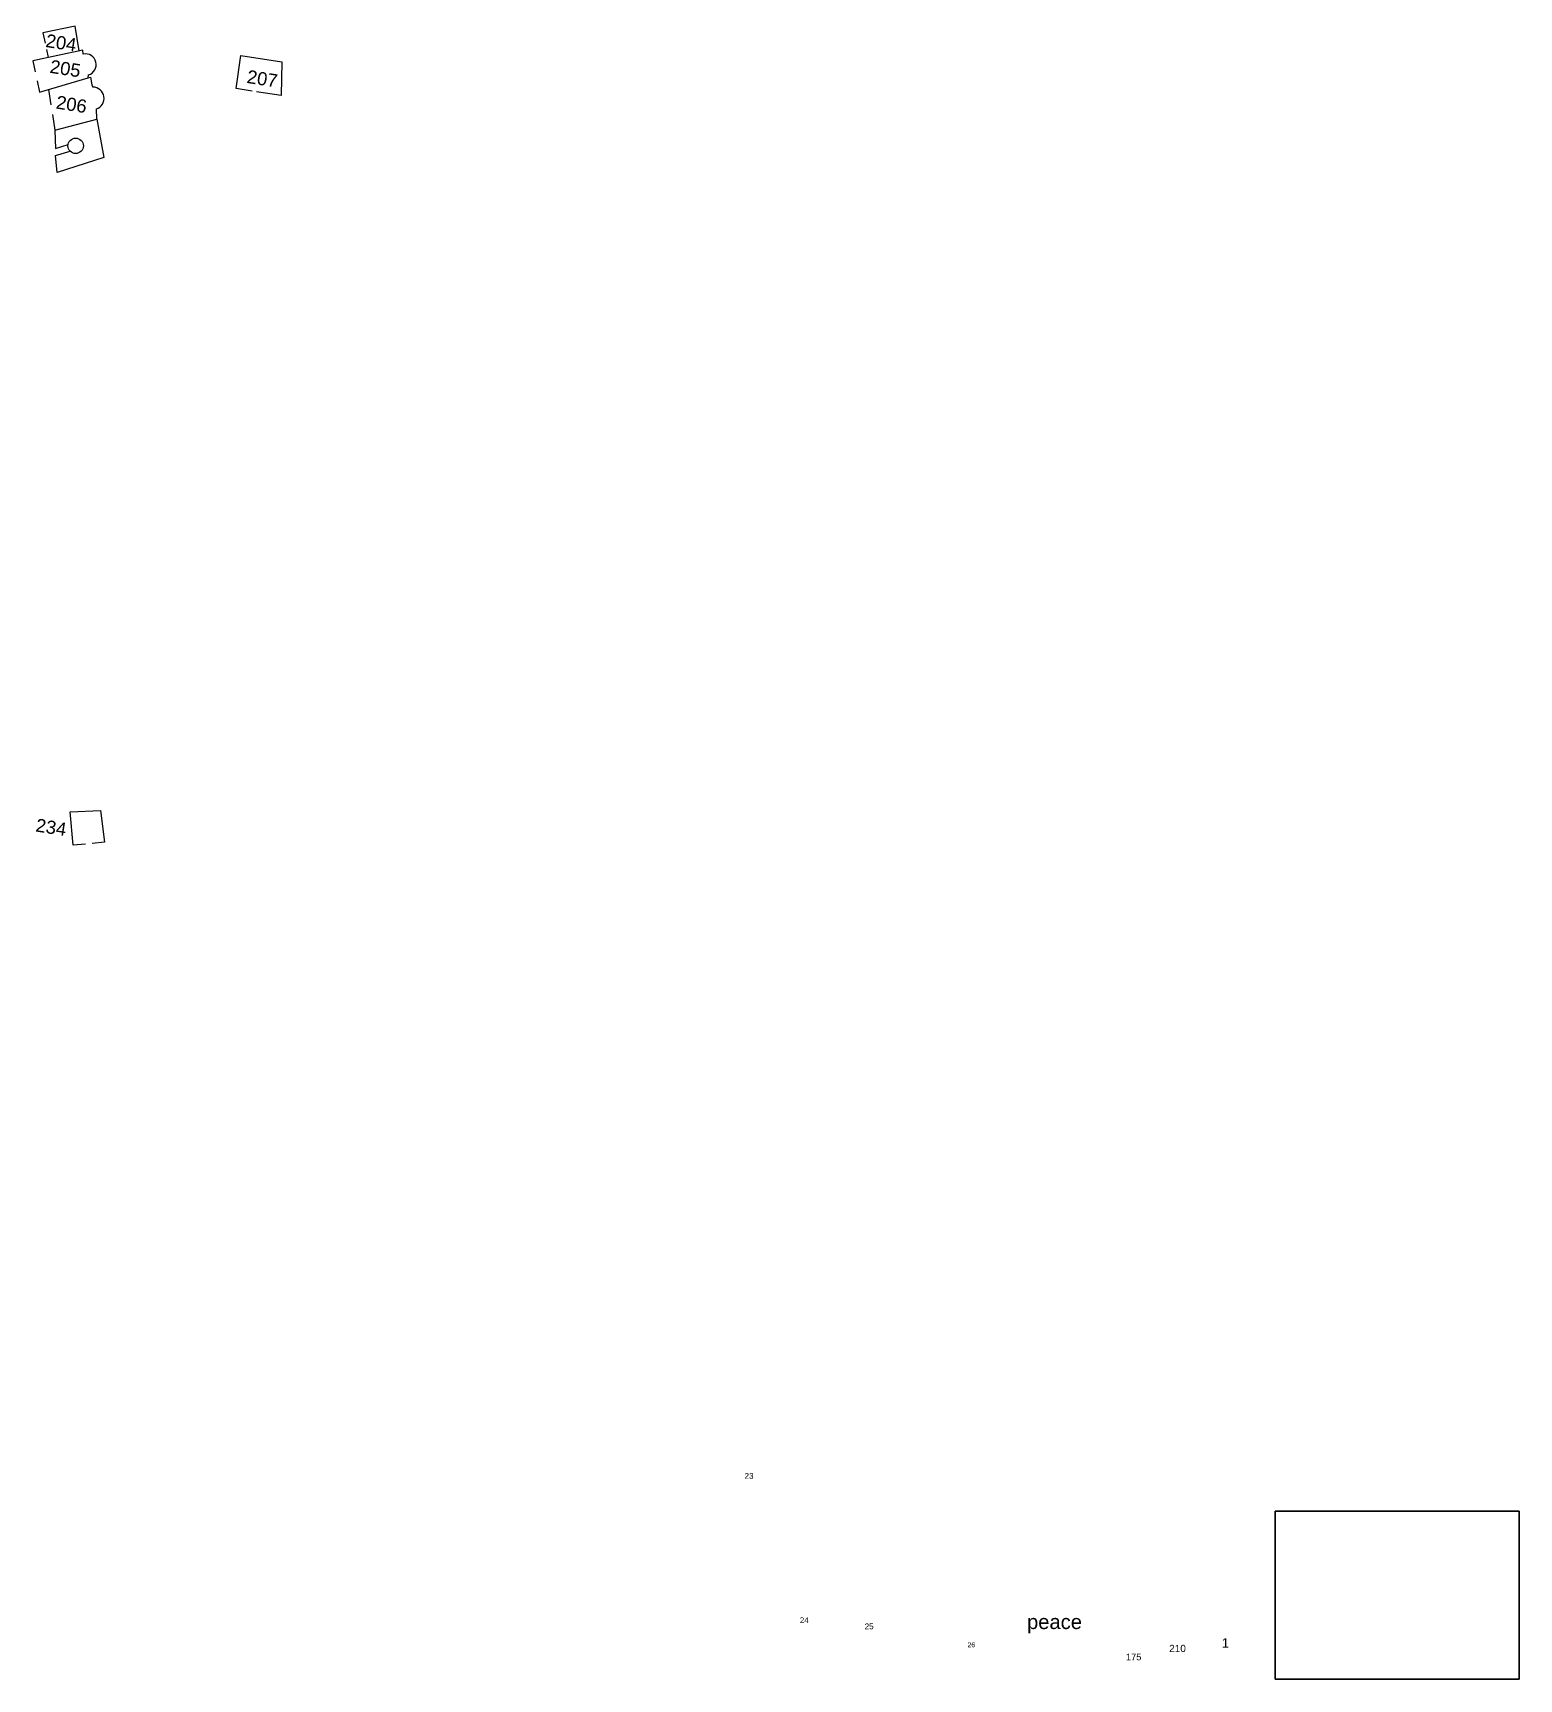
# Model space of a CAD drawing. Header units: inches. Extents: x -39969 to 331006, y -53373 to 393712.
# Drawn here: x 166284 to 331006, y -1287 to 181184 of the extents above; entities that cross this region are included whole.
import ezdxf

# ---------------------------------------------------------------- set-up
doc = ezdxf.new("R2010")
doc.units = ezdxf.units.IN
doc.header["$MEASUREMENT"] = 0
doc.header["$XCLIPFRAME"] = 2
doc.layers.add('BUILDINGS', color=40, linetype='Continuous')
doc.layers.add('NUMBERING', color=5, linetype='Continuous')
doc.styles.get("Standard").update_dxf_attribs({"font": 'arial.ttf'})
picture_1 = doc.add_image_def('image1.png', size_in_pixel=(6336, 4366))

msp = doc.modelspace()

# ---------------------------------------------------------------- linework, layer by layer
at = {"layer": 'BUILDINGS'}
for points in [[(171397.4213237874, 179187.6314886212), (170959.6592568979, 181935.450252384), (167386.4999689609, 181203.8260475993), (167634.9249607846, 180064.7650689781)], [(171864.2982735969, 178833.0820752084), (171822.5064469539, 179280.3409837186), (166284.1103554405, 178072.4372546375), (166539.7355186193, 176855.0255182088)], [(167791.144119788, 179348.4798561335), (167988.3790547885, 178444.131962508)], [(190575.4966414198, 174732.1307473481), (188793.9085663594, 175010.8015920222), (189339.8964616507, 178696.5160362423), (193871.4130020477, 177969.4035020471)], [(193871.4130020477, 177969.4035020471), (193781.0540261455, 174230.7267491222), (191081.9573379085, 174652.9116326273)], [(166743.1314292885, 175886.3549628258), (167007.9664954394, 174625.0811752975), (172403.8136010356, 176223.5091748536), (172450.3829612136, 176523.7843185067)], [(172403.8136010356, 176223.5091748536), (172655.4952591621, 176270.5663162172), (172813.4251803793, 175425.8897532821), (172941.6469385065, 175175.6366978884)], [(168014.7551627755, 174923.3252070546), (168274.1442427896, 173223.747489512)], [(168441.8876070976, 172124.6538644731), (168704.1111099087, 170406.5043480098), (173372.5775138401, 171617.5562318564), (173324.4258343093, 172753.2375566661)], [(173372.5775138401, 171617.5562318564), (174149.0678366125, 167380.3363313377), (168954.4410653673, 165694.8770701289), (168787.2484046258, 167610.4794549644), (170399.2479813658, 168079.059286207)], [(168704.1111099087, 170406.5043480098), (168797.0261231363, 168376.4789853394), (170176.1679407805, 168798.1623644233)], [(170394.6049782448, 94858.12503769992), (173781.5151741542, 94991.08647540213), (174211.2083450407, 91470.19671985508), (172855.3022995852, 91340.79554638267)], [(172097.5017683432, 91268.47469615935), (170741.5962378457, 91139.0735718608), (170394.6049782448, 94858.12503769992)]]:
    msp.add_lwpolyline(points, dxfattribs=at)
msp.add_circle((171020.8363150843, 168666.0417847037), 854.9388926317915, dxfattribs=at)
for centre, radius, start, end in [((172100.3904755935, 177663.9796228111), 1192.70284311791, 287.0643058432841, 101.4169432143317), ((172925.3504721373, 173931.619337827), 1244.124096264612, 288.7093844013147, 89.24947565928828)]:
    msp.add_arc(centre, radius, start, end, dxfattribs=at)

# ---------------------------------------------------------------- texts
at = {"layer": 'NUMBERING'}
for s, height, rotation, p in [('204', 1458.387028196238, 351.109994285936, (167621.8741046563, 179636.6391366124)), ('205', 1458.387028196238, 351.109994285936, (168086.7704905681, 176775.3302338421)), ('207', 1458.387028196238, 351.109994285936, (189915.9479535781, 175651.513925314)), ('206', 1458.387028196238, 351.109994285936, (168770.2386212535, 172811.3066397309)), ('234', 1458.387028196238, 351.109994285936, (166511.3778809011, 92678.00868621467)), ('24', 640.7806515991687, 359.7600907780752, (251281.1222734074, 4922.565960621553))]:
    msp.add_text(s, height=height, rotation=rotation, dxfattribs=at).set_placement(p)
for s, height, p in [('23', 640.7806515991687, (245160.3500152343, 20912.14267604356)), ('peace', 1600.629659138271, (276469.6609174847, 4256.867857144797)), ('25', 640.7806515991687, (258469.9965609008, 4233.948656144441)), ('26', 549.6882071903449, (269870.3250564296, 2239.159859007792)), ('210', 794.2932359554106, (292223.3781940695, 1712.449072868098)), ('1', 1035.352753893356, (298051.8547766935, 2202.770805310807)), ('175', 738.868541013333, (287423.6859816006, 792.9389715269207))]:
    msp.add_text(s, height=height, dxfattribs=at).set_placement(p)

# ---------------------------------------------------------------- pictures from other files: only their frames are drawn
at = {"color": 7, "lineweight": 35}
image = msp.add_image(picture_1, insert=(303975.9953945669, -1286.967852366653), size_in_units=(27030.008683822816, 18625.7919686822), dxfattribs=at)
image.set_boundary_path([(-0.5, -0.5), (6335.5, 4365.499999999999)])
image.dxf.clipping = 0
image.dxf.flags = 15

doc.saveas('drawing.dxf')
